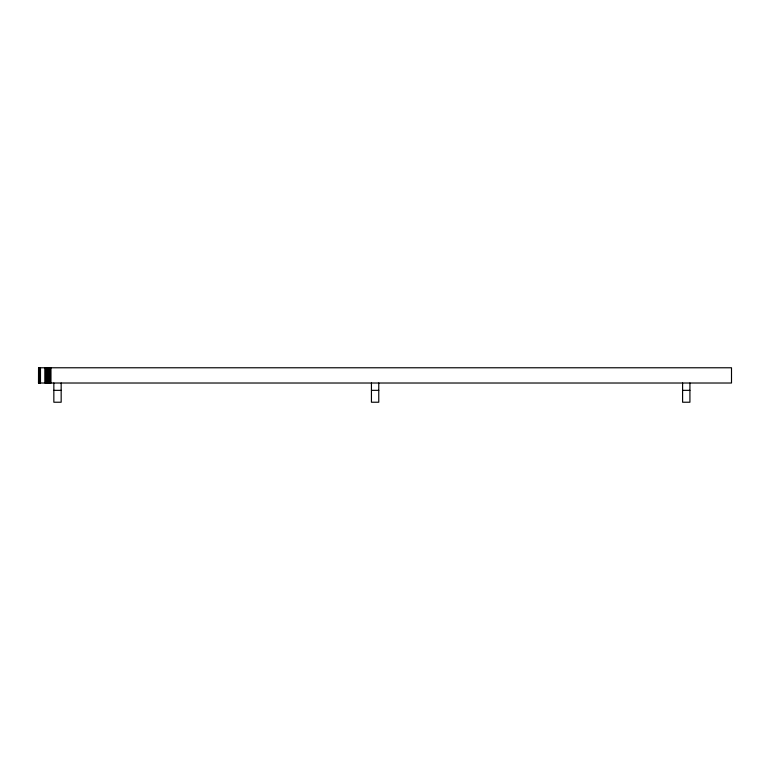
<?xml version="1.0" encoding="UTF-8"?>
<svg xmlns="http://www.w3.org/2000/svg" width="770" height="770" viewBox="0 0 770 770"><rect width="100%" height="100%" fill="white"/><g stroke="black" fill="none" stroke-linecap="round" stroke-linejoin="round"><path stroke-width="1.16" d="M38.5 383.017L38.548 367.771L731.5 367.771L731.5 383.017L38.5 383.017L38.952 380.053M53.842 390.342L61.167 390.342M371.438 390.342L378.763 390.342M682.595 390.342L689.92 390.342M689.92 383.017L689.92 402.229L682.595 402.229L682.595 383.017M378.763 383.017L378.763 402.229L371.438 402.229L371.438 383.017M61.167 383.017L61.167 402.229L53.842 402.229L53.842 383.017M50.974 367.771L50.974 383.017M50.358 367.771L50.358 383.017M49.752 367.771L49.752 383.017M49.174 367.771L49.174 383.017M48.645 367.771L48.645 383.017M48.173 367.771L48.173 383.017M47.769 367.771L47.769 383.017M47.442 367.771L47.442 383.017M47.211 367.771L47.211 383.017M46.98 367.771L47.066 383.017M46.893 367.771L46.893 383.017M46.749 367.771L46.749 383.017M46.547 367.771L46.547 383.017M46.306 367.771L46.306 383.017M46.027 367.771L46.027 383.017M45.709 367.771L45.709 383.017M45.382 367.771L45.382 383.017M45.035 367.771L45.035 383.017M40.483 367.771L40.483 383.017M40.136 367.771L40.136 383.017M39.799 367.771L39.799 383.017M39.491 367.771L39.491 383.017M39.203 367.771L39.203 383.017M38.962 367.771L38.962 383.017M38.77 367.771L38.77 383.017M38.615 367.771L38.615 383.017"/></g></svg>
